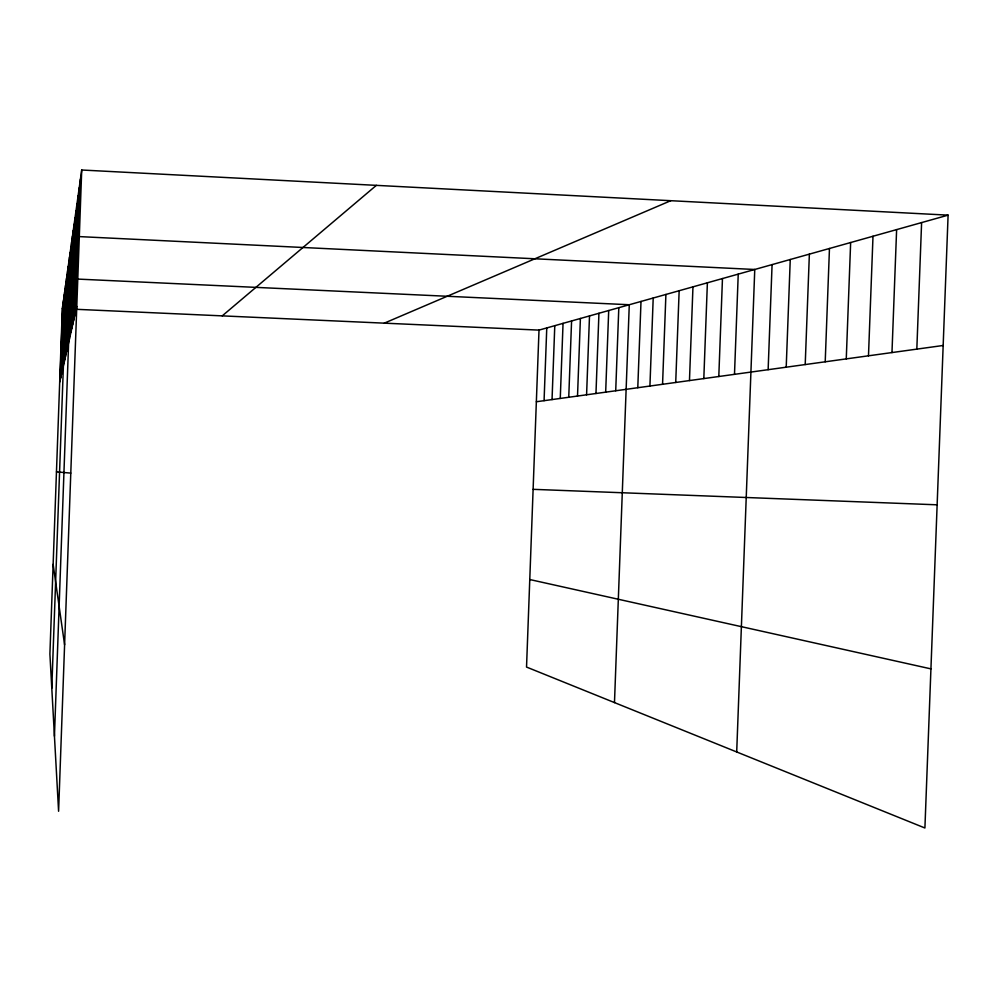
<?xml version="1.0" encoding="UTF-8"?>
<svg xmlns="http://www.w3.org/2000/svg" width="998" height="998" viewBox="0 0 998 998"><rect width="100%" height="100%" fill="white"/><g stroke="black" fill="none" stroke-linecap="round" stroke-linejoin="round"><path stroke-width="1.5" d="M81.711 170.009L62.338 308.681L49.9 654.039L58.595 811.262L81.711 170.009L948.1 215.144L924.909 827.991L526.532 667.063L539.007 330.113L948.1 215.144M60.017 380.687L62.699 306.099M60.342 379.24L63.074 303.442M60.678 377.731L63.448 300.685M61.028 376.184L63.847 297.841M61.389 374.574L64.259 294.909M61.764 372.915L64.683 291.865M62.15 371.194L65.132 288.721M62.562 369.422L65.581 285.453M62.974 367.576L66.055 282.072M51.784 688.196L66.542 278.567L629.276 304.739L614.481 702.592M63.897 363.509L67.091 274.637M64.396 361.276L67.664 270.545M64.92 358.943L68.263 266.279M65.469 356.511L68.887 261.813M66.043 353.966L69.536 257.16M66.654 351.308L70.209 252.294M67.278 348.527L70.933 247.205M67.939 345.62L71.669 241.865M54.441 736.175L72.455 236.264L754.762 269.485L736.699 751.956M69.349 339.345L73.278 230.376M70.11 335.977L74.139 224.188M70.92 332.421L75.05 217.676M71.769 328.666L76.01 210.815M72.654 324.712L77.021 203.567M73.603 320.533L78.094 195.895M74.6 316.092L79.229 187.786M75.661 311.388L80.426 179.166M544.072 400.672L546.767 327.93M552.044 399.574L554.776 325.685M560.265 398.439L563.047 323.352M568.748 397.266L571.58 320.957M577.518 396.044L580.399 318.474M586.587 394.796L589.506 315.917M595.968 393.499L598.937 313.272M605.674 392.152L608.705 310.528M615.716 390.767L618.81 307.683M637.784 387.711L641.003 301.446M649.923 386.039L653.203 298.015M662.56 384.292L665.903 294.447M675.721 382.471L679.151 290.73M689.468 380.562L692.961 286.85M703.815 378.579L707.382 282.796M718.797 376.508L722.465 278.554M734.491 374.337L738.233 274.126M768.136 369.684L772.078 264.607M786.212 367.189L790.254 259.505M805.211 364.557L809.366 254.128M825.209 361.8L829.463 248.49M846.267 358.881L850.645 242.526M868.485 355.812L873 236.252M891.975 352.568L896.616 229.615M916.825 349.125L921.603 222.591M59.693 382.097L76.796 306.398M222.242 315.867L376.358 185.354M384.292 323.152L670.793 200.698M536.35 401.745L943.172 345.483M533.107 489.332L937.147 504.813M62.338 308.681L539.007 330.113M56.462 471.867L70.783 473.114M529.776 579.539L930.934 668.872M53.131 564.332L64.596 644.77"/></g></svg>
